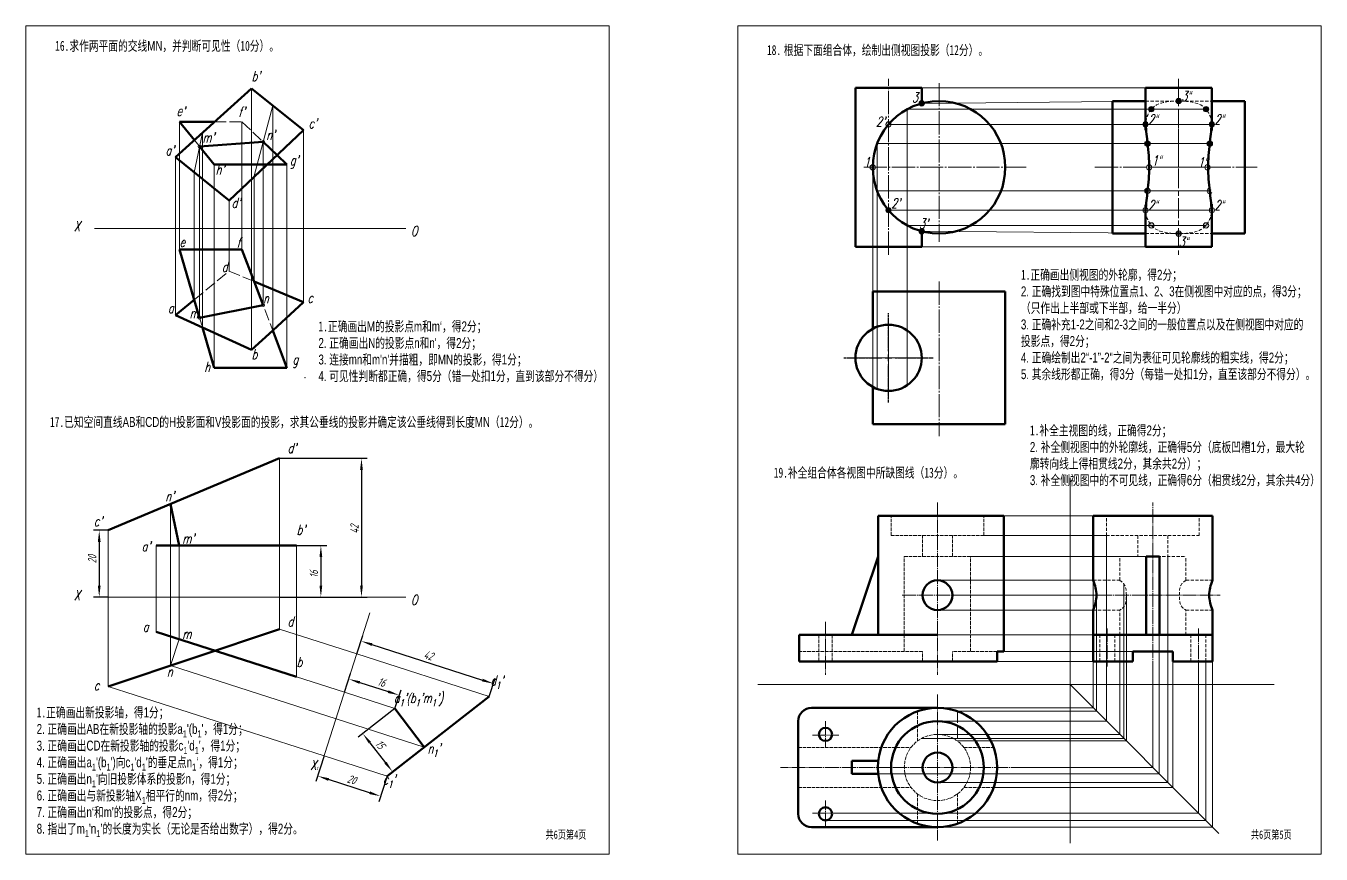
# Model space of a CAD drawing. Header units: millimetres. Extents: x 17497 to 18907, y 3200 to 3601.
# Drawn here: x 18145.1 to 18535.9, y 3332.3 to 3582.3 of the extents above; entities that cross this region are included whole.
import ezdxf

# ---------------------------------------------------------------- set-up
doc = ezdxf.new("R2010")
doc.units = ezdxf.units.MM
doc.header["$PDSIZE"] = -1
for name, pattern in [('ACISOTGL', [3, 2, -1]), ('AM_ISO08W050', [18, 12, -1.5, 3, -1.5]), ('CENTER', [17, 14, -1, 1, -1]), ('CENTER2', [1.125, 0.75, -0.125, 0.125, -0.125]), ('DASHED', [4.5, 3.5, -1]), ('HIDDEN2', [4.7625, 3.175, -1.5875])]:
    doc.linetypes.add(name, pattern=pattern)
for name, color, linetype, lineweight in [('中心线', 1, 'CENTER', 20), ('文字', 5, 'Continuous', 30), ('文字题目', 7, 'Continuous', 30), ('答案', 1, 'Continuous', 20), ('粗实线', 7, 'Continuous', 50), ('细实线', 5, 'Continuous', 20), ('虚线', 4, 'DASHED', 20), ('题目投影线', 4, 'Continuous', 18)]:
    doc.layers.add(name, color=color, linetype=linetype, lineweight=lineweight)
doc.styles.add('Romas', font='romans.shx', dxfattribs={"width": 0.7, "oblique": 15})
doc.styles.add('中文', font='', dxfattribs={"width": 0.7})
doc.styles.add('仿宋体', font='simfang.ttf', dxfattribs={"width": 0.7})
doc.styles.add('数字', font='isocp.shx', dxfattribs={"width": 0.8, "oblique": 15, "bigfont": 'bigfont.shx'})
doc.styles.get('中文').set_extended_font_data('SimSun')
doc.dimstyles.new('GB-25', dxfattribs={"dimtxt": 2.5, "dimasz": 3.5, "dimexe": 1.75, "dimexo": 0, "dimgap": 0.875, "dimtad": 1, "dimdec": 0, "dimdsep": 46, "dimtxsty": '数字', "dimblk": 'Arrow', "dimcen": 3.5, "dimadec": 0, "dimazin": 0, "dimtfac": 0.7, "dimtdec": 0, "dimtmove": 0, "dimatfit": 0, "dimldrblk": 'Arrow', "dimfxl": 1.75, "dimtzin": 0, "dimarcsym": 0})
pattern_1 = [(0, (0, 0), (0, 6.985), [5.08, -1.905]), (90, (0, 0), (-6.985, 4e-16), [5.08, -1.905])]

# ---------------------------------------------------------------- blocks, each defined once
blk = doc.blocks.new('*U19')
at = {"color": 0, "linetype": 'CENTER2', "transparency": 16777216}
for p, q in [((0, 2), (0, 13.5)), ((-13.5, 0), (-2, 0)), ((2, 0), (13.5, 0)), ((0, -13.5), (0, -2))]:
    blk.add_line(p, q, dxfattribs=at)
at = {"color": 0, "linetype": 'Continuous', "transparency": 16777216}
for p, q in [((-1, 0), (1, 0)), ((0, -1), (0, 1))]:
    blk.add_line(p, q, dxfattribs=at)
blk = doc.blocks.new('Arrow')
blk.add_lwpolyline([(0, 0, 0, 0.238, 0), (-1, 0, 0.238, 0.238, 0)], format="xyseb")
blk = doc.blocks.new('*D24')
at = {"layer": 'Defpoints', "color": 0, "transparency": 16777216}
for p in [(18221.64, 3451.78), (18221.64, 3409.81), (18246.33, 3409.81)]:
    blk.add_point(p, dxfattribs=at)
at = {"layer": '答案', "color": 0, "lineweight": -2, "transparency": 16777216}
for p, q in [((18221.64, 3451.78), (18248.08, 3451.78)), ((18246.33, 3448.28), (18246.33, 3413.31)), ((18221.64, 3409.81), (18248.08, 3409.81))]:
    blk.add_line(p, q, dxfattribs=at)
at = {"layer": '答案', "color": 0, "lineweight": -2, "transparency": 16777216, "xscale": 3.5, "yscale": 3.5, "zscale": 3.5}
for p, rotation in [((18246.33, 3451.78), 90), ((18246.33, 3409.81), 270)]:
    blk.add_blockref('Arrow', p, dxfattribs=dict(at, rotation=rotation))
at = {"layer": '答案', "color": 0, "transparency": 16777216, "insert": (18244.2, 3430.39), "char_height": 2.5, "attachment_point": 5, "rotation": 90, "style": '数字'}
blk.add_mtext('42', dxfattribs=at)
blk = doc.blocks.new('*D25')
at = {"layer": 'Defpoints', "color": 0, "transparency": 16777216}
for p in [(18169.86, 3430.05), (18167.19, 3409.81), (18169.86, 3409.81)]:
    blk.add_point(p, dxfattribs=at)
at = {"layer": '答案', "color": 0, "lineweight": -2, "transparency": 16777216}
for p, q in [((18169.86, 3430.05), (18165.44, 3430.05)), ((18167.19, 3426.55), (18167.19, 3413.31)), ((18169.86, 3409.81), (18165.44, 3409.81))]:
    blk.add_line(p, q, dxfattribs=at)
at = {"layer": '答案', "color": 0, "lineweight": -2, "transparency": 16777216, "xscale": 3.5, "yscale": 3.5, "zscale": 3.5}
for p, rotation in [((18167.19, 3430.05), 90), ((18167.19, 3409.81), 270)]:
    blk.add_blockref('Arrow', p, dxfattribs=dict(at, rotation=rotation))
at = {"layer": '答案', "color": 0, "transparency": 16777216, "insert": (18165.07, 3421.34), "char_height": 2.5, "attachment_point": 5, "rotation": 90, "style": '数字'}
blk.add_mtext('20', dxfattribs=at)
blk = doc.blocks.new('*D26')
at = {"layer": 'Defpoints', "color": 0, "transparency": 16777216}
for p in [(18235.03, 3361.96), (18233.08, 3355.88), (18254.07, 3355.84)]:
    blk.add_point(p, dxfattribs=at)
at = {"layer": '答案', "color": 0, "lineweight": -2, "transparency": 16777216}
for p, q in [((18235.03, 3361.96), (18232.55, 3354.22)), ((18248.79, 3350.83), (18236.41, 3354.81)), ((18254.07, 3355.84), (18251.59, 3348.1))]:
    blk.add_line(p, q, dxfattribs=at)
at = {"layer": '答案', "color": 0, "lineweight": -2, "transparency": 16777216, "xscale": 3.5, "yscale": 3.5, "zscale": 3.5}
for p, rotation in [((18233.08, 3355.88), 162.182020589294), ((18252.12, 3349.76), 342.182020589294)]:
    blk.add_blockref('Arrow', p, dxfattribs=dict(at, rotation=rotation))
at = {"layer": '答案', "color": 0, "transparency": 16777216, "insert": (18243.4, 3354.8), "char_height": 2.5, "attachment_point": 5, "rotation": 342.182, "style": '数字'}
blk.add_mtext('20', dxfattribs=at)
blk = doc.blocks.new('*D27')
at = {"layer": 'Defpoints', "color": 0, "transparency": 16777216}
for p in [(18244.92, 3392.7), (18286.16, 3383.76), (18284.9, 3379.85)]:
    blk.add_point(p, dxfattribs=at)
at = {"layer": '答案', "color": 0, "lineweight": -2, "transparency": 16777216}
for p, q in [((18244.92, 3392.7), (18246.71, 3398.28)), ((18249.5, 3395.54), (18282.83, 3384.83)), ((18284.9, 3379.85), (18286.69, 3385.42))]:
    blk.add_line(p, q, dxfattribs=at)
at = {"layer": '答案', "color": 0, "lineweight": -2, "transparency": 16777216, "xscale": 3.5, "yscale": 3.5, "zscale": 3.5}
for p, rotation in [((18246.17, 3396.61), 162.1820205892963), ((18286.16, 3383.76), 342.1820205892963)]:
    blk.add_blockref('Arrow', p, dxfattribs=dict(at, rotation=rotation))
at = {"layer": '答案', "color": 0, "transparency": 16777216, "insert": (18266.57, 3392.29), "char_height": 2.5, "attachment_point": 5, "rotation": 342.182, "style": '数字'}
blk.add_mtext('42', dxfattribs=at)
blk = doc.blocks.new('*D28')
at = {"layer": 'Defpoints', "color": 0, "transparency": 16777216}
for p in [(18226.77, 3425.49), (18226.77, 3409.85), (18234.08, 3409.85)]:
    blk.add_point(p, dxfattribs=at)
at = {"layer": '答案', "color": 0, "lineweight": -2, "transparency": 16777216}
for p, q in [((18226.77, 3425.49), (18235.83, 3425.49)), ((18234.08, 3421.99), (18234.08, 3413.35)), ((18226.77, 3409.85), (18235.83, 3409.85))]:
    blk.add_line(p, q, dxfattribs=at)
at = {"layer": '答案', "color": 0, "lineweight": -2, "transparency": 16777216, "xscale": 3.5, "yscale": 3.5, "zscale": 3.5}
for p, rotation in [((18234.08, 3425.49), 90), ((18234.08, 3409.85), 270)]:
    blk.add_blockref('Arrow', p, dxfattribs=dict(at, rotation=rotation))
at = {"layer": '答案', "color": 0, "transparency": 16777216, "insert": (18231.95, 3416.82), "char_height": 2.5, "attachment_point": 5, "rotation": 90, "style": '数字'}
blk.add_mtext('16', dxfattribs=at)
blk = doc.blocks.new('*D29')
at = {"layer": 'Defpoints', "color": 0, "transparency": 16777216}
for p in [(18241.2, 3381.15), (18257.72, 3380.26), (18256.44, 3376.25)]:
    blk.add_point(p, dxfattribs=at)
at = {"layer": '答案', "color": 0, "lineweight": -2, "transparency": 16777216}
for p, q in [((18241.2, 3381.15), (18243.02, 3386.82)), ((18245.82, 3384.08), (18254.39, 3381.33)), ((18256.44, 3376.25), (18258.26, 3381.92))]:
    blk.add_line(p, q, dxfattribs=at)
at = {"layer": '答案', "color": 0, "lineweight": -2, "transparency": 16777216, "xscale": 3.5, "yscale": 3.5, "zscale": 3.5}
for p, rotation in [((18242.49, 3385.15), 162.1820205892965), ((18257.72, 3380.26), 342.1820205892965)]:
    blk.add_blockref('Arrow', p, dxfattribs=dict(at, rotation=rotation))
at = {"layer": '答案', "color": 0, "transparency": 16777216, "insert": (18252.44, 3384.19), "char_height": 2.5, "attachment_point": 5, "rotation": 342.182, "style": '数字'}
blk.add_mtext('16', dxfattribs=at)
blk = doc.blocks.new('*D51')
at = {"layer": 'Defpoints', "color": 0, "transparency": 16777216}
for p in [(18256.44, 3376.25), (18265.44, 3364.69), (18255.73, 3357.13)]:
    blk.add_point(p, dxfattribs=at)
at = {"layer": '答案', "color": 0, "lineweight": -2, "transparency": 16777216}
for p, q in [((18256.44, 3376.25), (18245.34, 3367.61)), ((18248.88, 3365.93), (18253.58, 3359.89)), ((18265.44, 3364.69), (18254.35, 3356.05))]:
    blk.add_line(p, q, dxfattribs=at)
at = {"layer": '答案', "color": 0, "lineweight": -2, "transparency": 16777216, "xscale": 3.5, "yscale": 3.5, "zscale": 3.5}
for p, rotation in [((18246.72, 3368.69), 127.9176583464581), ((18255.73, 3357.13), 307.9176583464581)]:
    blk.add_blockref('Arrow', p, dxfattribs=dict(at, rotation=rotation))
at = {"layer": '答案', "color": 0, "transparency": 16777216, "insert": (18251.99, 3365.39), "char_height": 2.5, "attachment_point": 5, "rotation": 307.9177, "style": '数字'}
blk.add_mtext('15', dxfattribs=at)

msp = doc.modelspace()

# ---------------------------------------------------------------- hatches: boundary and pattern name
at = {"layer": '答案'}
h = msp.add_hatch(color=256, dxfattribs=at)
h.dxf.hatch_style = 1
h.paths.add_polyline_path([(18400.65, 3540.41, 0.420084), (18399.83, 3539.61), (18400.63, 3539.61, -0.010001)])
h.paths.add_polyline_path([(18400.65, 3540.41, 0.010001), (18400.63, 3539.61), (18401.43, 3539.61, 0.408367)])
h.paths.add_polyline_path([(18400.63, 3539.61), (18399.83, 3539.61, 0.414214), (18400.63, 3538.81)])
h.paths.add_polyline_path([(18401.43, 3539.61), (18400.63, 3539.61, 0.010001), (18400.65, 3538.81, 0.408367)])
h.paths.add_polyline_path([(18405.39, 3553.36, 0.414214), (18404.59, 3552.56, 0.225306), (18404.88, 3551.94, -0.010001), (18405.39, 3552.56)])
h.paths.add_polyline_path([(18406.19, 3552.56), (18405.39, 3552.56), (18405.39, 3551.76, 0.414214)])
h.paths.add_polyline_path([(18405.39, 3553.36), (18405.39, 3552.56, -0.010001), (18405.92, 3553.16, 0.1831)], flags=17)
h.paths.add_polyline_path([(18405.92, 3553.16, 0.010001), (18405.39, 3552.56), (18406.19, 3552.56, 0.214821)], flags=17)
h.paths.add_polyline_path([(18405.39, 3552.56, 0.010001), (18404.88, 3551.94, 0.172783), (18405.39, 3551.76)])
h.paths.add_polyline_path([(18415.39, 3559.71, 0.414214), (18414.59, 3558.91, 0.071399), (18414.62, 3558.69, -0.010001), (18415.39, 3558.91)], flags=0)
h.paths.add_polyline_path([(18415.39, 3559.71), (18415.39, 3558.91, -0.010001), (18416.17, 3559.11, 0.344114)], flags=16)
h.paths.add_polyline_path([(18420.63, 3563.61), (18415.39, 3563.61), (18405.39, 3563.61), (18405.39, 3553.36, -0.414214), (18406.19, 3552.56), (18411.03, 3552.56), (18411.03, 3557.16), (18420.63, 3557.16)])
h.paths.add_polyline_path([(18416.19, 3558.91, 1), (18414.59, 3558.91, 1)], flags=16)
h.paths.add_polyline_path([(18415.39, 3559.71), (18415.39, 3563.61), (18405.39, 3563.61), (18405.39, 3553.36, -0.1831), (18405.92, 3553.16, -0.131069), (18414.62, 3558.69, -0.071399), (18414.59, 3558.91, -0.414214)], flags=16)
h.paths.add_polyline_path([(18420.63, 3563.61), (18415.39, 3563.61), (18415.39, 3559.71, -0.344114), (18416.17, 3559.11, -0.056336), (18420.63, 3559.61)])
h.paths.add_polyline_path([(18420.63, 3558.97), (18416.19, 3558.92, -0.871257), (18414.62, 3558.69, 0.048893), (18411.03, 3557.16), (18420.63, 3557.16)], flags=17)
h.paths.add_polyline_path([(18411.03, 3557.16, 0.081653), (18405.92, 3553.16, -0.214821), (18406.19, 3552.56), (18411.03, 3552.56)], flags=17)
h.paths.add_polyline_path([(18420.63, 3559.61, 0.056336), (18416.17, 3559.11, -0.058759), (18416.19, 3558.92), (18420.63, 3558.97)])
h = msp.add_hatch(color=256, dxfattribs=at)
h.dxf.hatch_style = 1
h.paths.add_polyline_path([(18416.17, 3559.11, 0.010001), (18415.39, 3558.91), (18416.19, 3558.92, 0.058759)])
h.paths.add_polyline_path([(18416.19, 3558.91, 0.002586), (18416.19, 3558.92), (18415.39, 3558.91, 0.010001), (18414.62, 3558.69, 0.866718)])
h.paths.add_polyline_path([(18415.39, 3559.71, 0.414214), (18414.59, 3558.91, 0.071399), (18414.62, 3558.69, -0.010001), (18415.39, 3558.91)])
h = msp.add_hatch(color=256, dxfattribs=at)
h.dxf.hatch_style = 1
h.paths.add_polyline_path([(18485.49, 3557.16, 1), (18483.89, 3557.16)])
h.paths.add_polyline_path([(18485.49, 3557.16), (18484.69, 3557.16), (18483.89, 3557.16, 1)])
h = msp.add_hatch(color=256, dxfattribs=at)
h.dxf.hatch_style = 1
h.paths.add_polyline_path([(18492.94, 3559.61), (18493.74, 3559.61, 0.414214), (18492.94, 3560.41)])
h.paths.add_polyline_path([(18492.94, 3560.41, 0.414214), (18492.14, 3559.61), (18492.94, 3559.61)])
h.paths.add_polyline_path([(18492.94, 3559.61), (18492.14, 3559.6, 0.411577), (18492.94, 3558.81)])
h.paths.add_polyline_path([(18492.94, 3559.61), (18492.94, 3558.81, 0.414214), (18493.74, 3559.61)])
h = msp.add_hatch(color=256, dxfattribs=at)
h.dxf.hatch_style = 1
h.paths.add_polyline_path([(18500.4, 3557.16), (18501.2, 3557.16), (18502, 3557.16, 1)])
h.paths.add_polyline_path([(18502, 3557.16), (18500.4, 3557.16, 1)])
h = msp.add_hatch(color=256, dxfattribs=at)
h.dxf.hatch_style = 1
h.paths.add_polyline_path([(18482.94, 3552.56), (18482.94, 3553.36, 0.414214), (18482.14, 3552.56)])
h.paths.add_polyline_path([(18482.94, 3552.56), (18482.94, 3551.76, 0.414214), (18483.74, 3552.56)])
h.paths.add_polyline_path([(18482.94, 3552.56), (18483.74, 3552.56, 0.414214), (18482.94, 3553.36)])
h.paths.add_polyline_path([(18482.14, 3552.56, 0.414214), (18482.94, 3551.76), (18482.94, 3552.56)])
h = msp.add_hatch(color=256, dxfattribs=at)
h.dxf.hatch_style = 1
h.paths.add_polyline_path([(18502.94, 3552.56), (18502.94, 3553.36, -0.414214), (18503.74, 3552.56)])
h.paths.add_polyline_path([(18502.94, 3552.56), (18502.94, 3551.76, -0.414214), (18502.14, 3552.56)])
h.paths.add_polyline_path([(18502.94, 3552.56), (18502.14, 3552.56, -0.414214), (18502.94, 3553.36)])
h.paths.add_polyline_path([(18503.74, 3552.56, -0.414214), (18502.94, 3551.76), (18502.94, 3552.56)])
h = msp.add_hatch(color=256, dxfattribs=at)
h.dxf.hatch_style = 1
h.paths.add_polyline_path([(18502.94, 3553.06, -0.414214), (18503.44, 3552.56), (18502.94, 3552.56)])
h.paths.add_polyline_path([(18502.44, 3552.56), (18502.94, 3552.56), (18502.94, 3552.06, -0.414214)])
h.paths.add_polyline_path([(18502.94, 3553.06), (18502.94, 3552.56), (18502.44, 3552.56, -0.414214)])
h.paths.add_polyline_path([(18502.94, 3552.56), (18503.44, 3552.56, -0.414214), (18502.94, 3552.06)])
h = msp.add_hatch(dxfattribs=at)
h.set_pattern_fill('ANGLE', color=256)
h.set_pattern_definition(pattern_1)
h.paths.add_polyline_path([(18197.56, 3546.28, 0.224924), (18197.23, 3546.2), (18197.48, 3545.89)])
h.paths.add_polyline_path([(18197.23, 3546.2, 0.225767), (18197.08, 3545.89, 0.356114), (18197.4, 3545.49), (18197.48, 3545.89)])
h.paths.add_polyline_path([(18197.56, 3546.28), (18197.48, 3545.89), (18197.73, 3545.57, 0.225767), (18197.88, 3545.89, 0.356114)])
h.paths.add_polyline_path([(18197.48, 3545.89), (18197.4, 3545.49, 0.224924), (18197.73, 3545.57)])
h = msp.add_hatch(dxfattribs=at)
h.set_pattern_fill('ANGLE', color=256)
h.set_pattern_definition(pattern_1)
h.paths.add_polyline_path([(18216.37, 3547.55, 0.191523), (18216.26, 3547.28, 0.340412), (18216.56, 3546.89), (18216.66, 3547.28)])
h.paths.add_polyline_path([(18216.76, 3547.67, 0.274669), (18216.37, 3547.55), (18216.66, 3547.28)])
h.paths.add_polyline_path([(18216.76, 3547.67), (18216.66, 3547.28), (18216.95, 3547, 0.191523), (18217.06, 3547.28, 0.340412)])
h.paths.add_polyline_path([(18216.66, 3547.28), (18216.56, 3546.89, 0.274669), (18216.95, 3547)])
h = msp.add_hatch(color=256, dxfattribs=at)
h.dxf.hatch_style = 1
h.paths.add_polyline_path([(18482.94, 3547.26), (18482.94, 3546.23, 0.699192), (18484.36, 3546.75, 0.699192)])
h = msp.add_hatch(color=256, dxfattribs=at)
h.dxf.hatch_style = 1
h.paths.add_polyline_path([(18501.53, 3546.75, 0.699192), (18502.94, 3546.23), (18502.94, 3547.26, 0.699192)])
h = msp.add_hatch(dxfattribs=at)
h.set_pattern_fill('ANGLE', color=256)
h.set_pattern_definition(pattern_1)
h.paths.add_polyline_path([(18484.84, 3539.61, 1), (18483.24, 3539.61)])
h.paths.add_polyline_path([(18483.24, 3539.61, 1), (18484.84, 3539.61), (18484.04, 3539.61)])
h = msp.add_hatch(dxfattribs=at)
h.set_pattern_fill('ANGLE', color=256)
h.set_pattern_definition(pattern_1)
h.paths.add_polyline_path([(18501.63, 3539.61), (18502.43, 3539.61, 1), (18500.83, 3539.61)])
h.paths.add_polyline_path([(18500.83, 3539.61, 1), (18502.43, 3539.61)])
h = msp.add_hatch(dxfattribs=at)
h.set_pattern_fill('ANGLE', color=256)
h.set_pattern_definition(pattern_1)
h.paths.add_polyline_path([(18501.63, 3539.61), (18502.43, 3539.61, -1), (18500.83, 3539.61)])
h.paths.add_polyline_path([(18500.83, 3539.61, -1), (18502.43, 3539.61)])
h = msp.add_hatch(color=256, dxfattribs=at)
h.dxf.hatch_style = 1
h.paths.add_polyline_path([(18482.94, 3532.99), (18482.94, 3531.96, 0.699192), (18484.36, 3532.48, 0.699192)])
h.paths.add_polyline_path([(18482.94, 3527.46, 0.414214), (18482.14, 3526.66, 0.414214), (18482.94, 3525.86)])
h.paths.add_polyline_path([(18482.94, 3527.46), (18482.94, 3525.86, 0.414214), (18483.74, 3526.66, 0.414214)])
h.paths.add_polyline_path([(18483.89, 3522.07, 1), (18485.49, 3522.07, 1)])
h.paths.add_polyline_path([(18492.94, 3520.41, 0.414214), (18492.14, 3519.61), (18492.94, 3519.61)])
h.paths.add_polyline_path([(18492.94, 3520.41), (18492.94, 3519.61), (18493.74, 3519.61, 0.414214)])
h.paths.add_polyline_path([(18492.94, 3519.61), (18492.14, 3519.61, 0.414214), (18492.94, 3518.81)])
h.paths.add_polyline_path([(18493.74, 3519.61), (18492.94, 3519.61), (18492.94, 3518.81, 0.414214)])
h.paths.add_polyline_path([(18502, 3522.07, 1), (18500.4, 3522.07, 1)])
h.paths.add_polyline_path([(18502.94, 3527.46, 0.414214), (18502.14, 3526.66, 0.414214), (18502.94, 3525.86)])
h.paths.add_polyline_path([(18502.94, 3527.46), (18502.94, 3525.86, 0.414214), (18503.74, 3526.66, 0.414214)])
h.paths.add_polyline_path([(18502.94, 3532.99, 0.699192), (18501.53, 3532.48, 0.699192), (18502.94, 3531.96)])
h = msp.add_hatch(color=256, dxfattribs=at)
h.dxf.hatch_style = 1
h.paths.add_polyline_path([(18405.39, 3526.66, -0.010001), (18404.88, 3527.28, 0.225306), (18404.59, 3526.66, 0.414214), (18405.39, 3525.86)])
h.paths.add_polyline_path([(18405.39, 3527.46, 0.172783), (18404.88, 3527.28, 0.010001), (18405.39, 3526.66)])
h.paths.add_polyline_path([(18405.39, 3527.46), (18405.39, 3526.66), (18406.19, 3526.66, 0.414214)])
h.paths.add_polyline_path([(18406.19, 3526.66), (18405.39, 3526.66, 0.010001), (18405.92, 3526.06, 0.214821)])
h.paths.add_polyline_path([(18405.39, 3526.66), (18405.39, 3525.86, 0.1831), (18405.92, 3526.06, -0.010001)])
h = msp.add_hatch(color=256, dxfattribs=at)
h.dxf.hatch_style = 1
h.paths.add_polyline_path([(18415.39, 3520.31, -0.010001), (18414.62, 3520.54, 0.071399), (18414.59, 3520.31, 0.414214), (18415.39, 3519.51)])
h.paths.add_polyline_path([(18416.17, 3520.12, -0.010001), (18415.39, 3520.31), (18415.39, 3519.51, 0.344114)])
h.paths.add_polyline_path([(18414.62, 3520.54, 0.010001), (18415.39, 3520.31), (18416.19, 3520.3, 0.87067)])
h.paths.add_polyline_path([(18416.19, 3520.3), (18415.39, 3520.31, 0.010001), (18416.17, 3520.12, 0.059094)])
h = msp.add_hatch(dxfattribs=at)
h.set_pattern_fill('ANGLE', color=256)
h.set_pattern_definition([(0, (8.0134, 2.616), (0, 6.985), [5.08, -1.905]), (90, (8.0134, 2.616), (-6.985, 4e-16), [5.08, -1.905])])
h.paths.add_polyline_path([(18217.06, 3498.02, 1), (18216.26, 3498.02, 1)])
h = msp.add_hatch(dxfattribs=at)
h.set_pattern_fill('ANGLE', color=256)
h.set_pattern_definition(pattern_1)
h.paths.add_polyline_path([(18217.06, 3498.02, 1), (18216.26, 3498.02, 1)])
h = msp.add_hatch(dxfattribs=at)
h.set_pattern_fill('ANGLE', color=256)
h.set_pattern_definition(pattern_1)
h.paths.add_polyline_path([(18197.88, 3494.14, 1), (18197.08, 3494.14, 1)])

# ---------------------------------------------------------------- linework, layer by layer
at = {"layer": '中心线', "ltscale": 0.5}
for p, q in [((18405.39, 3513.19), (18405.39, 3566.28)), ((18420.63, 3565.03), (18420.63, 3517.13)), ((18397.92, 3539.61), (18446.88, 3539.61)), ((18467.66, 3539.61), (18516.62, 3539.61)), ((18420.63, 3505.14), (18420.63, 3458.47)), ((18405.39, 3493.58), (18405.39, 3470.4)), ((18416.89, 3482.1), (18391.9, 3482.1))]:
    msp.add_line(p, q, dxfattribs=at)
at = {"layer": '中心线', "ltscale": 0.3}
for p, q in [((18420.15, 3438.44), (18420.15, 3386.44)), ((18409.48, 3410.44), (18428.66, 3410.44)), ((18386.37, 3402.44), (18386.37, 3386.44)), ((18420.15, 3380.44), (18420.15, 3336.44)), ((18386.37, 3372.44), (18386.37, 3364.44)), ((18382.44, 3368.18), (18390.34, 3368.18)), ((18446.6, 3358.44), (18372.8, 3358.44)), ((18386.37, 3340.44), (18386.37, 3348.44)), ((18382.44, 3344.69), (18390.34, 3344.69))]:
    msp.add_line(p, q, dxfattribs=at)
at = {"layer": '答案', "linetype": 'AM_ISO08W050', "ltscale": 0.5}
msp.add_line((18492.94, 3566.28), (18492.94, 3513.19), dxfattribs=at)
at = {"layer": '答案'}
for p, q in [((18415.39, 3563.61), (18482.94, 3563.61)), ((18213.96, 3537.05), (18219.56, 3558.26)), ((18219.56, 3490.39), (18219.56, 3558.26)), ((18411.03, 3557.16), (18411.03, 3473.85)), ((18411.03, 3557.16), (18501.2, 3557.16)), ((18415.39, 3558.91), (18482.94, 3559.61)), ((18198.32, 3549.99), (18195.88, 3538.07)), ((18198.32, 3491.26), (18198.32, 3549.99)), ((18405.39, 3552.56), (18502.94, 3552.56)), ((18492.94, 3551.1), (18492.94, 3539.61)), ((18197.48, 3545.89), (18197.48, 3494.14)), ((18216.66, 3547.28), (18216.66, 3498.02)), ((18401.95, 3546.75), (18401.95, 3472.72)), ((18401.95, 3546.75), (18482.94, 3546.75)), ((18483.56, 3546.75), (18502.33, 3546.75)), ((18195.88, 3499.64), (18195.88, 3538.07)), ((18400.63, 3539.61), (18400.63, 3490.9)), ((18501.63, 3539.61), (18484.04, 3539.61)), ((18213.96, 3505.13), (18213.96, 3537.05)), ((18502.33, 3532.48), (18401.95, 3532.48)), ((18405.39, 3526.66), (18502.94, 3526.66)), ((18411.03, 3522.07), (18501.2, 3522.07)), ((18415.39, 3520.31), (18482.94, 3519.7)), ((18492.14, 3519.62), (18492.94, 3519.61)), ((18415.39, 3515.61), (18482.94, 3515.61)), ((18400.63, 3490.9), (18400.63, 3473.31)), ((18221.64, 3451.78), (18221.64, 3409.81)), ((18188.72, 3389.19), (18188.72, 3437.96)), ((18169.86, 3430.05), (18169.86, 3382.9)), ((18184.38, 3425.49), (18184.38, 3399.41)), ((18191.29, 3397.19), (18191.29, 3425.49)), ((18226.77, 3425.49), (18226.77, 3385.79)), ((18221.64, 3409.81), (18221.64, 3400.18)), ((18248.9, 3405.11), (18234.45, 3360.15)), ((18188.72, 3389.19), (18191.29, 3397.19)), ((18221.64, 3400.18), (18244.92, 3392.7)), ((18202.19, 3393.69), (18241.2, 3381.15)), ((18244.92, 3392.7), (18284.9, 3379.85)), ((18265.3, 3364.58), (18188.72, 3389.19)), ((18169.86, 3382.9), (18235.03, 3361.96)), ((18241.2, 3381.15), (18256.44, 3376.25)), ((18235.03, 3361.96), (18254.07, 3355.84))]:
    msp.add_line(p, q, dxfattribs=at)
at = {"layer": '答案', "lineweight": 50}
for p, q in [((18482.94, 3563.61), (18502.94, 3563.61)), ((18482.94, 3550.83), (18482.94, 3563.61)), ((18502.94, 3563.61), (18502.94, 3550.69)), ((18472.94, 3559.61), (18472.94, 3519.61)), ((18482.94, 3559.61), (18472.94, 3559.61)), ((18493.74, 3559.61), (18492.14, 3559.61)), ((18512.94, 3559.61), (18502.94, 3559.61)), ((18512.94, 3519.61), (18512.94, 3559.61)), ((18197.48, 3545.89), (18216.66, 3547.28)), ((18197.48, 3545.89), (18201.87, 3540.49)), ((18216.66, 3547.28), (18220.88, 3543.29)), ((18482.94, 3546.23), (18482.94, 3547.26)), ((18502.94, 3547.26), (18502.94, 3546.23)), ((18201.87, 3540.49), (18217.91, 3540.49)), ((18482.94, 3531.96), (18482.94, 3532.99)), ((18482.94, 3515.61), (18482.94, 3528.3)), ((18502.94, 3528.53), (18502.94, 3515.61)), ((18472.94, 3519.61), (18482.94, 3519.61)), ((18492.14, 3519.61), (18493.74, 3519.61)), ((18502.94, 3519.61), (18512.94, 3519.61)), ((18502.94, 3515.61), (18482.94, 3515.61)), ((18213.96, 3505.13), (18216.66, 3498.02)), ((18195.88, 3499.64), (18197.46, 3494.22)), ((18216.66, 3498.02), (18197.48, 3494.14)), ((18198.32, 3491.26), (18213.17, 3484.47)), ((18213.17, 3484.47), (18219.56, 3490.39)), ((18188.72, 3437.96), (18191.29, 3425.49)), ((18467.15, 3434.44), (18503.15, 3434.44)), ((18467.15, 3434.44), (18467.15, 3414.94)), ((18503.15, 3414.94), (18503.15, 3434.44)), ((18483.1, 3398.44), (18483.1, 3422.17)), ((18483.1, 3422.17), (18487.2, 3422.17)), ((18487.2, 3398.44), (18487.2, 3422.17)), ((18467.15, 3405.94), (18467.15, 3390.44)), ((18503.15, 3390.44), (18503.15, 3405.94)), ((18420.15, 3398.44), (18402.27, 3398.44)), ((18467.15, 3398.44), (18503.15, 3398.44)), ((18479.15, 3390.44), (18479.15, 3393.44)), ((18479.15, 3393.44), (18491.15, 3393.44)), ((18491.15, 3390.44), (18491.15, 3393.44)), ((18467.15, 3390.44), (18479.15, 3390.44)), ((18491.15, 3390.44), (18503.15, 3390.44)), ((18254.07, 3355.84), (18284.9, 3379.85)), ((18256.44, 3376.25), (18265.3, 3364.58))]:
    msp.add_line(p, q, dxfattribs=at)
at = {"layer": '答案', "linetype": 'ACISOTGL', "ltscale": 0.5}
for p, q in [((18482.94, 3559.61), (18502.94, 3559.61)), ((18482.94, 3519.61), (18502.94, 3519.61))]:
    msp.add_line(p, q, dxfattribs=at)
at = {"layer": '答案', "color": 2}
for p, q in [((18460.15, 3445.89), (18460.15, 3335.59)), ((18521.75, 3383.44), (18365.98, 3383.44)), ((18460.15, 3383.44), (18505.04, 3338.55))]:
    msp.add_line(p, q, dxfattribs=at)
at = {"layer": '答案', "linetype": 'CENTER', "ltscale": 0.3}
for p, q in [((18485.15, 3386.44), (18485.15, 3438.44)), ((18463.51, 3410.44), (18505.51, 3410.44)), ((18471.39, 3400.44), (18471.39, 3388.94)), ((18498.9, 3400.44), (18498.9, 3388.94))]:
    msp.add_line(p, q, dxfattribs=at)
at = {"layer": '答案', "color": 4}
for p, q in [((18467.15, 3434.44), (18440.15, 3434.44)), ((18467.15, 3376.44), (18467.15, 3434.44)), ((18467.15, 3434.44), (18503.15, 3434.44)), ((18434.15, 3428.44), (18471.15, 3428.44)), ((18471.15, 3372.44), (18471.15, 3428.44)), ((18430.15, 3422.17), (18483.1, 3422.17)), ((18487.1, 3356.48), (18487.1, 3422.17)), ((18489.65, 3353.94), (18489.65, 3422.17)), ((18420.15, 3414.94), (18467.15, 3414.94)), ((18428.66, 3410.44), (18471.15, 3410.44)), ((18468.18, 3375.41), (18468.18, 3410.44)), ((18477.15, 3366.44), (18477.15, 3410.44)), ((18420.15, 3405.94), (18467.15, 3405.94)), ((18420.15, 3398.44), (18467.15, 3398.44)), ((18475.15, 3368.44), (18475.15, 3398.44)), ((18440.15, 3393.44), (18479.15, 3393.44)), ((18438.15, 3390.44), (18467.15, 3390.44)), ((18491.15, 3352.44), (18491.15, 3390.44)), ((18498.9, 3344.69), (18498.9, 3390.44)), ((18501.15, 3342.44), (18501.15, 3390.44)), ((18503.15, 3390.44), (18503.15, 3340.44)), ((18485.15, 3358.44), (18485.15, 3386.44)), ((18420.15, 3376.44), (18467.15, 3376.44)), ((18426.15, 3375.41), (18468.18, 3375.41)), ((18420.15, 3372.44), (18471.15, 3372.44)), ((18420.15, 3368.44), (18475.15, 3368.44)), ((18426.15, 3366.44), (18477.15, 3366.44)), ((18446.6, 3358.44), (18485.15, 3358.44)), ((18402.25, 3356.48), (18487.1, 3356.48)), ((18420.15, 3353.94), (18489.65, 3353.94)), ((18437.12, 3352.44), (18491.15, 3352.44)), ((18386.37, 3342.44), (18501.15, 3342.44)), ((18390.34, 3344.69), (18498.9, 3344.69)), ((18420.15, 3340.44), (18503.15, 3340.44))]:
    msp.add_line(p, q, dxfattribs=at)
at = {"layer": '答案', "linetype": 'HIDDEN2', "ltscale": 0.3}
for p, q in [((18471.15, 3428.44), (18471.15, 3434.44)), ((18499.15, 3428.44), (18499.15, 3434.44)), ((18471.15, 3428.44), (18499.15, 3428.44)), ((18480.65, 3428.44), (18480.65, 3422.17)), ((18489.65, 3428.44), (18489.65, 3422.17)), ((18475.15, 3422.17), (18495.15, 3422.17)), ((18475.15, 3414.94), (18475.15, 3422.17)), ((18495.15, 3414.94), (18495.15, 3422.17)), ((18467.15, 3414.94), (18475.15, 3414.94)), ((18495.15, 3414.94), (18503.15, 3414.94)), ((18467.15, 3405.94), (18475.15, 3405.94)), ((18475.15, 3398.44), (18475.15, 3405.94)), ((18495.15, 3398.44), (18495.15, 3405.94)), ((18495.15, 3405.94), (18503.15, 3405.94)), ((18469.15, 3390.44), (18469.15, 3398.44)), ((18473.64, 3390.44), (18473.64, 3398.44)), ((18496.66, 3390.44), (18496.66, 3398.44)), ((18501.15, 3390.44), (18501.15, 3398.44))]:
    msp.add_line(p, q, dxfattribs=at)
at = {"layer": '答案', "color": 6}
for p, q in [((18476.38, 3413.94), (18476.38, 3410.44)), ((18476.38, 3406.94), (18476.38, 3410.44)), ((18415.34, 3367.2), (18424.96, 3367.2))]:
    msp.add_line(p, q, dxfattribs=at)
at = {"layer": '答案', "color": 5}
for p, q in [((18476.38, 3367.2), (18476.38, 3406.94)), ((18415.34, 3367.2), (18476.38, 3367.2))]:
    msp.add_line(p, q, dxfattribs=at)
at = {"layer": '答案'}
for centre, radius in [((18415.39, 3558.91), 0.8), ((18484.69, 3557.16), 0.8), ((18492.94, 3559.61), 0.8), ((18501.2, 3557.16), 0.8), ((18405.39, 3552.56), 0.8), ((18482.94, 3552.56), 0.8), ((18502.94, 3552.56), 0.8), ((18197.48, 3545.89), 0.4), ((18216.66, 3547.28), 0.4), ((18483.56, 3546.75), 0.8), ((18502.33, 3546.75), 0.8), ((18400.63, 3539.61), 0.8), ((18484.04, 3539.61), 0.8), ((18484.04, 3539.61), 0.8), ((18501.63, 3539.61), 0.8), ((18501.63, 3539.61), 0.8), ((18405.39, 3526.66), 0.8), ((18482.94, 3526.66), 0.8), ((18502.94, 3526.66), 0.8), ((18484.69, 3522.07), 0.8), ((18501.2, 3522.07), 0.8), ((18415.39, 3520.31), 0.8), ((18492.94, 3519.61), 0.8), ((18216.66, 3498.02), 0.4), ((18197.48, 3494.14), 0.4)]:
    msp.add_circle(centre, radius, dxfattribs=at)
for centre, start, end in [((18483.56, 3532.48), 180, 139.8437), ((18502.33, 3532.48), 99.7154, 319.8437)]:
    msp.add_arc(centre, 0.8, start, end, dxfattribs=at)
at = {"layer": '答案', "linetype": 'ACISOTGL', "ltscale": 0.5}
for points, knots in [([(18483.56, 3532.48), (18483.78, 3534.85), (18484.23, 3539.6), (18483.81, 3546.35), (18482.39, 3552.17), (18484.66, 3559.02), (18492.94, 3559.99), (18501.23, 3559.02), (18503.48, 3552.17), (18502.14, 3546.34), (18501.35, 3539.61), (18501.94, 3534.57), (18502.43, 3531.95), (18502.48, 3531.69)], [0, 0, 0, 0, 7.153296, 14.306591, 20.153227, 25.068446, 33.681282, 42.294119, 47.209337, 53.055974, 60.226747, 67.39752, 68.196219, 68.196219, 68.196219, 68.196219]), ([(18502.98, 3527.46), (18502.98, 3527.19), (18502.89, 3525.26), (18501.23, 3520.21), (18492.94, 3519.23), (18484.67, 3520.21), (18482.98, 3525.27), (18482.91, 3527.19), (18482.91, 3527.46)], [72.457401, 72.457401, 72.457401, 72.457401, 73.244156, 78.159375, 86.772211, 95.385048, 100.300266, 101.087541, 101.087541, 101.087541, 101.087541])]:
    msp.add_open_spline(points, degree=3, knots=knots, dxfattribs=at)
at = {"layer": '答案', "lineweight": 50}
for points in [[(18482.94, 3552.56), (18483.56, 3546.75), (18484.04, 3539.61), (18483.56, 3532.48), (18482.94, 3526.66)], [(18502.94, 3552.56), (18502.33, 3546.75), (18501.84, 3539.61), (18502.33, 3532.48), (18502.94, 3526.66)], [(18467.15, 3414.94), (18468.18, 3410.44), (18467.15, 3405.94)], [(18503.15, 3414.94), (18502.12, 3410.44), (18503.15, 3405.94)]]:
    msp.add_spline(points, degree=3, dxfattribs=at)
at = {"layer": '答案', "linetype": 'AM_ISO08W050', "ltscale": 0.5}
msp.add_open_spline([(18482.94, 3528.3), (18483.04, 3529.71), (18483.87, 3533.42), (18483.98, 3537.22), (18484.04, 3539.61)], degree=3, knots=[101.928307, 101.928307, 101.928307, 101.928307, 106.146902, 113.300198, 113.300198, 113.300198, 113.300198], dxfattribs=at)
at = {"layer": '答案', "linetype": 'HIDDEN2', "ltscale": 0.3}
for points in [[(18475.15, 3414.94), (18476.38, 3413.94), (18477.15, 3410.44), (18476.38, 3406.94), (18475.15, 3405.94)], [(18495.15, 3414.94), (18493.91, 3413.94), (18493.15, 3410.44), (18493.91, 3406.94), (18495.15, 3405.94)]]:
    msp.add_spline(points, degree=3, dxfattribs=at)
at = {"layer": '答案'}
msp.add_point((18229.27, 3476.15), dxfattribs=at)
at = {"layer": '粗实线'}
for p, q in [((18190.21, 3542.65), (18213.17, 3563.43)), ((18213.17, 3563.43), (18228.81, 3550.8)), ((18395.39, 3563.61), (18395.39, 3515.61)), ((18415.39, 3563.61), (18395.39, 3563.61)), ((18415.39, 3558.91), (18415.39, 3563.61)), ((18191.45, 3553.31), (18195.91, 3547.81)), ((18191.45, 3553.31), (18201.99, 3553.31)), ((18206.39, 3529.58), (18228.81, 3550.8)), ((18190.21, 3542.65), (18206.39, 3529.58)), ((18223.85, 3540.49), (18220.88, 3543.29)), ((18217.91, 3540.49), (18223.85, 3540.49)), ((18415.39, 3515.61), (18415.39, 3520.31)), ((18191.45, 3514.81), (18210.27, 3514.81)), ((18191.45, 3514.81), (18195.88, 3499.64)), ((18210.27, 3514.81), (18213.96, 3505.13)), ((18395.39, 3515.61), (18415.39, 3515.61)), ((18228.81, 3498.94), (18213.96, 3505.13)), ((18400.63, 3502.1), (18400.63, 3490.9)), ((18440.63, 3502.1), (18400.63, 3502.1)), ((18440.63, 3462.1), (18440.63, 3502.1)), ((18195.88, 3499.64), (18190.21, 3494.97)), ((18219.56, 3490.39), (18228.81, 3498.94)), ((18190.21, 3494.97), (18198.32, 3491.26)), ((18198.32, 3491.26), (18201.87, 3479.12)), ((18219.56, 3490.39), (18223.85, 3479.12)), ((18201.87, 3479.12), (18223.85, 3479.12)), ((18400.63, 3473.31), (18400.63, 3462.1)), ((18400.63, 3462.1), (18440.63, 3462.1)), ((18169.86, 3430.05), (18221.64, 3451.78)), ((18440.15, 3434.44), (18402.27, 3434.44)), ((18402.27, 3398.44), (18402.27, 3434.44)), ((18440.15, 3393.44), (18440.15, 3434.44)), ((18184.38, 3425.49), (18226.77, 3425.49)), ((18394.36, 3398.44), (18402.22, 3422.17)), ((18169.86, 3382.9), (18221.64, 3400.18)), ((18226.77, 3385.79), (18184.38, 3399.41)), ((18402.27, 3398.44), (18378.37, 3398.44)), ((18378.37, 3398.44), (18378.37, 3390.44)), ((18438.15, 3393.44), (18440.15, 3393.44)), ((18438.15, 3393.44), (18438.15, 3390.44)), ((18378.37, 3390.44), (18438.15, 3390.44)), ((18420.15, 3376.44), (18382.15, 3376.44)), ((18378.15, 3372.44), (18378.15, 3344.44)), ((18394.36, 3360.48), (18394.36, 3356.48)), ((18394.36, 3360.48), (18402.27, 3360.48)), ((18394.36, 3356.48), (18402.25, 3356.48)), ((18382.15, 3340.44), (18420.15, 3340.44))]:
    msp.add_line(p, q, dxfattribs=at)
for centre, radius in [((18420.63, 3539.61), 20), ((18405.39, 3482.1), 10), ((18420.15, 3410.44), 4.5), ((18420.15, 3358.44), 18), ((18386.37, 3368.44), 2), ((18420.15, 3358.44), 14), ((18420.15, 3358.44), 4.5), ((18386.37, 3344.44), 2)]:
    msp.add_circle(centre, radius, dxfattribs=at)
for centre, start, end in [((18382.15, 3372.44), 90, 180), ((18382.15, 3344.44), 180, 270)]:
    msp.add_arc(centre, 4, start, end, dxfattribs=at)
at = {"layer": '细实线'}
for p, q in [((18165.72, 3521.14), (18259.71, 3521.14)), ((18165.72, 3409.81), (18259.71, 3409.81))]:
    msp.add_line(p, q, dxfattribs=at)
for points in [[(18145.06, 3332.29), (18321.06, 3332.29), (18321.06, 3582.29), (18145.06, 3582.29)], [(18359.92, 3332.29), (18535.92, 3332.29), (18535.92, 3582.29), (18359.92, 3582.29)]]:
    msp.add_lwpolyline(points, close=True, dxfattribs=at)
at = {"layer": '虚线'}
for p, q in [((18201.99, 3553.31), (18210.27, 3553.31)), ((18210.27, 3553.31), (18220.88, 3543.29)), ((18195.91, 3547.81), (18201.87, 3540.49)), ((18201.87, 3540.49), (18217.91, 3540.49)), ((18195.88, 3499.64), (18206.39, 3508.29)), ((18206.39, 3508.29), (18213.96, 3505.13)), ((18213.96, 3505.13), (18219.56, 3490.39)), ((18195.88, 3499.64), (18198.32, 3491.26)), ((18198.32, 3491.26), (18213.17, 3484.47)), ((18213.17, 3484.47), (18219.56, 3490.39)), ((18402.22, 3422.17), (18402.27, 3422.17)), ((18426.15, 3375.41), (18426.15, 3366.44))]:
    msp.add_line(p, q, dxfattribs=at)
at = {"layer": '虚线', "ltscale": 0.3}
for p, q in [((18406.15, 3428.44), (18406.15, 3434.44)), ((18434.15, 3428.44), (18434.15, 3434.44)), ((18434.15, 3428.44), (18406.15, 3428.44)), ((18415.65, 3422.17), (18415.65, 3428.44)), ((18424.65, 3422.17), (18424.65, 3428.44)), ((18410.15, 3422.17), (18430.15, 3422.17)), ((18410.15, 3393.44), (18410.15, 3422.17)), ((18430.15, 3393.44), (18430.15, 3422.17)), ((18384.39, 3398.44), (18384.39, 3390.44)), ((18388.35, 3398.44), (18388.35, 3390.44)), ((18415.65, 3393.44), (18378.37, 3393.44)), ((18415.65, 3390.44), (18415.65, 3393.44)), ((18438.15, 3393.44), (18424.65, 3393.44)), ((18424.65, 3390.44), (18424.65, 3393.44)), ((18414.15, 3375.41), (18414.15, 3366.44)), ((18378.15, 3364.44), (18412.15, 3364.44)), ((18428.15, 3364.44), (18437.12, 3364.44)), ((18378.15, 3352.44), (18412.15, 3352.44)), ((18414.15, 3341.47), (18414.15, 3350.44)), ((18426.15, 3341.47), (18426.15, 3350.44)), ((18428.15, 3352.44), (18437.12, 3352.44))]:
    msp.add_line(p, q, dxfattribs=at)
msp.add_circle((18420.15, 3358.44), 10, dxfattribs=at)
at = {"layer": '题目投影线'}
for p, q in [((18213.17, 3563.43), (18213.17, 3484.47)), ((18191.45, 3553.31), (18191.45, 3514.81)), ((18210.27, 3553.31), (18210.27, 3514.81)), ((18228.81, 3550.8), (18228.81, 3498.94)), ((18190.21, 3542.65), (18190.21, 3494.97)), ((18201.87, 3540.49), (18201.87, 3479.12)), ((18223.85, 3540.49), (18223.85, 3479.12)), ((18206.39, 3529.58), (18206.39, 3508.29))]:
    msp.add_line(p, q, dxfattribs=at)

# ---------------------------------------------------------------- block references
at = {"linetype": 'CENTER2'}
msp.add_blockref('*U19', (18405.39, 3482.1), dxfattribs=at)

# ---------------------------------------------------------------- texts
at = {"layer": '文字', "char_height": 3, "attachment_point": 1}
for s, width, gutter_width, heights, insert, style in [('\\pxi-1,l1;16.{\\fArial Unicode MS|b0|i0|c134|p0;求作两平面的交线\\fArial Unicode MS|b0|i0|c0|p0;MN\\fArial Unicode MS|b0|i0|c134|p0;，并判断可见性（}10{\\fArial Unicode MS|b0|i0|c134|p0;分）。 }', 148.0888, 10, [4.43], (18153.89, 3577.78), '仿宋体'), ('18.{\\fArial Unicode MS|b0|i0|c134|p0; 根据下面组合体，绘制出侧视图投影（}12{\\fArial Unicode MS|b0|i0|c134|p0;分）。}', 127.5554, 10, [0], (18368.69, 3576.5), '仿宋体'), ("b'", 4.7773, 15, [0], (18213.17, 3568.62), 'Romas'), ("{\\fArial Unicode MS|b0|i0|c0|p0;e}'", 4.7773, 15, [0], (18190.52, 3558.01), 'Romas'), ("f'", 4.7773, 15, [0], (18209.21, 3557.88), 'Romas'), ("c'", 4.7773, 15, [0], (18230.35, 3554.37), 'Romas'), ("a'", 4.7773, 15, [0], (18187.17, 3546.22), 'Romas'), ("g'", 4.7773, 15, [0], (18224.71, 3543.24), 'Romas'), ("h'", 4.7773, 15, [0], (18202.31, 3540.42), 'Romas'), ("d'", 4.7773, 15, [0], (18207.15, 3530.35), 'Romas'), ('X', 4.4268, 15, [0], (18159.59, 3523.31), 'Romas'), ('O', 37.2283, 15, [0], (18261.24, 3521.84), 'Romas'), ('f', 4.7773, 15, [0], (18208.68, 3518.42), 'Romas'), ('e', 4.7773, 15, [0], (18191.45, 3518.59), 'Romas'), ('d', 4.7773, 15, [0], (18204.2, 3511.05), 'Romas'), ('c', 4.7773, 15, [0], (18230.06, 3501.7), 'Romas'), ('a', 4.7773, 15, [0], (18187.96, 3498.59), 'Romas'), ('b', 4.7773, 15, [0], (18213.17, 3484.69), 'Romas'), ('h', 4.7773, 15, [0], (18198.93, 3480.87), 'Romas'), ('g', 4.7773, 15, [0], (18225.52, 3483.12), 'Romas'), ('17.{\\fArial Unicode MS|b0|i0|c134|p0;已知空间直线AB和CD的H投影面和V投影面的投影，求其公垂线的投影并确定该公垂线得到长度MN（}12{\\fArial Unicode MS|b0|i0|c134|p0;分）。}', 145.6598, 10, [0], (18152.31, 3464.23), '仿宋体'), ("d'", 4.7773, 15, [0], (18224.05, 3456.36), 'Romas'), ('19.{\\fArial Unicode MS|b0|i0|c134|p0;补全组合体各视图中所缺图线（}13{\\fArial Unicode MS|b0|i0|c134|p0;分）。}', 149.5886, 10, [0], (18370.75, 3448.95), '仿宋体'), ("c'", 4.7773, 15, [0], (18165.59, 3434.29), 'Romas'), ("b'", 4.7773, 15, [0], (18226.77, 3431.71), 'Romas'), ("a'", 4.7773, 15, [0], (18180.02, 3426.69), 'Romas'), ('X', 4.4268, 15, [0], (18159.59, 3411.98), 'Romas'), ('O', 37.2283, 15, [0], (18261.24, 3410.51), 'Romas'), ('a', 4.7773, 15, [0], (18180.35, 3402.41), 'Romas'), ('d', 4.7773, 15, [0], (18224.05, 3403.99), 'Romas'), ('b', 4.7773, 15, [0], (18226.77, 3391.79), 'Romas'), ('c', 4.7773, 15, [0], (18165.59, 3384.76), 'Romas')]:
    msp.add_mtext_dynamic_manual_height_columns(s, width=width, gutter_width=gutter_width, heights=heights, dxfattribs=dict(at, insert=insert, style=style))
at = {"layer": '文字题目', "style": '中文', "width": 0.7}
for s, p in [('共6页第4页', (18301.88, 3336.93)), ('共6页第5页', (18514.74, 3336.93))]:
    msp.add_text(s, height=2.5, dxfattribs=at).set_placement(p)
at = {"layer": '答案', "char_height": 3, "attachment_point": 1}
for s, width, heights, insert, style in [("\\A1;3'", 4.7773, [0], (18412.46, 3562.2), 'Romas'), ('\\A1;3{\\fArial Unicode MS|b0|i0|c134|p0;“}', 4.7773, [0], (18493.74, 3562.61), 'Romas'), ("\\A1;2'", 4.7773, [0], (18401.63, 3554.89), 'Romas'), ('\\A1;2{\\fArial Unicode MS|b0|i0|c134|p0;“}', 4.7773, [0], (18483.74, 3555.56), 'Romas'), ('\\A1;2{\\fArial Unicode MS|b0|i0|c134|p0;“}', 4.7773, [0], (18503.74, 3555.56), 'Romas'), ("m'", 4.7773, [0], (18198.35, 3550.11), 'Romas'), ("n'", 4.7773, [0], (18217.61, 3550.92), 'Romas'), ("\\A1;1'", 4.7773, [0], (18397.92, 3542.62), 'Romas'), ('\\A1;1{\\fArial Unicode MS|b0|i0|c134|p0;“}', 4.7773, [0], (18484.84, 3543.18), 'Romas'), ('\\A1;1{\\fArial Unicode MS|b0|i0|c134|p0;“}', 4.7773, [0], (18498.75, 3542.61), 'Romas'), ("\\A1;2'", 4.7773, [0], (18406.19, 3530.23), 'Romas'), ('\\A1;2{\\fArial Unicode MS|b0|i0|c134|p0;“}', 4.7773, [0], (18483.74, 3529.66), 'Romas'), ('\\A1;2{\\fArial Unicode MS|b0|i0|c134|p0;“}', 4.7773, [0], (18503.74, 3529.66), 'Romas'), ("\\A1;3'", 4.7773, [0], (18414.62, 3524.11), 'Romas'), ('\\A1;3{\\fArial Unicode MS|b0|i0|c134|p0;“}', 4.7773, [0], (18492.94, 3518.61), 'Romas'), ('\\A1;1.{\\fArial Unicode MS|b0|i0|c134|p0;正确画出侧视图的外轮廓，得2分；\\P2. 正确找到图中特殊位置点1、2、3在侧视图中对应的点，得3分；（只作出上半部或下半部，给一半分）\\P3. 正确补充1-2之间和2-3之间的一般位置点以及在侧视图中对应的投影点，得2分；\\P4. 正确绘制出2“-1”-2“之间为表征可见轮廓线的粗实线，得2分；\\P5. 其余线形都正确，得3分（每错一处扣1分，直至该部分不得分）。  }', 87.6686, [60.75], (18445.34, 3508.68), '仿宋体'), ('n', 4.7773, [0], (18216.66, 3501.59), 'Romas'), ('m', 4.7773, [0], (18194.45, 3497.1), 'Romas'), ("\\A1;1.{\\fArial Unicode MS|b0|i0|c134|p0;正确画出M的投影点m和m‘，得2分；\\P2. 正确画出N的投影点n和n'，得2分；\\P3. 连接mn和m'n'并描粗，即MN的投影，得1分；\\P4. 可见性判断都正确，得5分（错一处扣1分，直到该部分不得分）}", 157.5074, [60.75], (18233.35, 3493.09), '仿宋体'), ('\\A1;1.{\\fArial Unicode MS|b0|i0|c134|p0;补全主视图的线，正确得2分；\\P2. 补全侧视图中的外轮廓线，正确得5分（底板凹槽1分，最大轮廓转向线上得相贯线2分，其余共2分）；\\P3. 补全侧视图中的不可见线，正确得6分（相贯线2分，其余共4分）  }', 84.6057, [53.77], (18448.05, 3461.68), '仿宋体'), ("\\A1;n'", 4.7773, [0], (18187.18, 3441.86), 'Romas'), ("\\A1;m'", 4.7773, [0], (18192.28, 3429.07), 'Romas'), ('\\A1;m', 4.7773, [0], (18192.28, 3400.24), 'Romas'), ('\\A1;n', 4.7773, [0], (18187.65, 3388.89), 'Romas'), ("\\A1;d{\\H0.7x;\\S^ 1;}'", 4.7773, [0], (18285.26, 3386.18), 'Romas'), ("\\A1;a{\\H0.7x;\\S^ 1;}'{\\fArial Unicode MS|b0|i0|c0|p0;(}b{\\H0.7x;\\S^ 1;}'m{\\H0.7x;\\S^ 1;}')", 4.7773, [0], (18256.13, 3380.92), 'Romas'), ("\\A1;1.{\\fArial Unicode MS|b0|i0|c134|p0;正确画出新投影轴，得1分；\\P2. 正确画出AB在新投影轴的投影\\fArial Unicode MS|b0|i0|c0|p0;a\\H0.7x;\\S^ 1;\\H1.42857x;'(b\\H0.7x;\\S^ 1;\\H1.42857x;'\\fArial Unicode MS|b0|i0|c134|p0;，得1分；\\P3. 正确画出CD在新投影轴的投影c\\fArial Unicode MS|b0|i0|c0|p0;\\H0.7x;\\S^ 1;\\H1.42857x;'\\fArial Unicode MS|b0|i0|c134|p0;d\\fArial Unicode MS|b0|i0|c0|p0;\\H0.7x;\\S^ 1;\\H1.42857x;'\\fArial Unicode MS|b0|i0|c134|p0;，得1分；\\P4. 正确画出\\fArial Unicode MS|b0|i0|c0|p0;a\\H0.7x;\\S^ 1;\\H1.42857x;'(b\\H0.7x;\\S^ 1;\\H1.42857x;')\\fArial Unicode MS|b0|i0|c134|p0;向c\\fArial Unicode MS|b0|i0|c0|p0;\\H0.7x;\\S^ 1;\\H1.42857x;'\\fArial Unicode MS|b0|i0|c134|p0;d\\fArial Unicode MS|b0|i0|c0|p0;\\H0.7x;\\S^ 1;\\H1.42857x;'\\fArial Unicode MS|b0|i0|c134|p0;的垂足点n\\fArial Unicode MS|b0|i0|c0|p0;\\H0.7x;\\S^ 1;\\fArial Unicode MS|b0|i0|c134|p0;\\H1.42857x;‘，得1分；\\P5. 正确画出n\\fArial Unicode MS|b0|i0|c0|p0;\\H0.7x;\\S^ 1;\\H1.42857x;'\\fArial Unicode MS|b0|i0|c134|p0;向旧投影体系的投影n，得1分；\\P6. 正确画出与新投影轴X\\H0.7x;\\S^ 1;\\H1.42857x;相平行的nm，得2分；\\P7. 正确画出n‘和m'的投影点，得2分；\\P8. 指出了\\H1.00001x;m\\fArial Unicode MS|b0|i0|c0|p0;\\H0.7x;\\S^ 1;\\H1.42857x;'\\fArial Unicode MS|b0|i0|c134|p0;n\\fArial Unicode MS|b0|i0|c0|p0;\\H0.7x;\\S^ 1;\\fArial Unicode MS|b0|i0|c134|p0;\\H1.42857x;’的长度为实长（无论是否给出数字），得2分。}", 157.5074, [60.75], (18148.32, 3376.57), '仿宋体'), ("\\A1;n{\\H0.7x;\\S^ 1;}'", 4.7773, [0], (18266.3, 3365.7), 'Romas'), ('X{\\fSimSun|b0|i0|c134|p2;\\H0.33333x;1}', 4.7773, [0], (18230.91, 3360.69), 'Romas'), ("\\A1;c{\\H0.7x;\\S^ 1;}'", 4.7773, [0], (18252.82, 3356.32), 'Romas')]:
    msp.add_mtext_dynamic_manual_height_columns(s, width=width, gutter_width=15, heights=heights, dxfattribs=dict(at, insert=insert, style=style))

# ---------------------------------------------------------------- dimensions: what is measured, and where the dimension line sits
at = {"layer": '答案'}
for base, p1, p2, angle, picture, middle, dimtype in [((18246.33, 3409.81), (18221.64, 3451.78), (18221.64, 3409.81), 90, '*D24', (18246.33, 3430.39), 160), ((18167.19, 3409.81), (18169.86, 3430.05), (18169.86, 3409.81), 90, '*D25', (18167.19, 3421.34), 160), ((18234.08, 3409.85), (18226.77, 3425.49), (18226.77, 3409.85), 90, '*D28', (18234.08, 3416.82), 160), ((18286.16, 3383.76), (18244.92, 3392.7), (18284.9, 3379.85), 342.182, '*D27', (18265.92, 3390.26), 161), ((18257.72, 3380.26), (18241.2, 3381.15), (18256.44, 3376.25), 342.182, '*D29', (18251.79, 3382.16), 161), ((18255.73, 3357.13), (18256.44, 3376.25), (18265.44, 3364.69), 307.9177, '*D51', (18250.31, 3364.08), 161), ((18233.08, 3355.88), (18254.07, 3355.84), (18235.03, 3361.96), 162.182, '*D26', (18242.75, 3352.78), 161)]:
    dim = msp.add_linear_dim(base=base, p1=p1, p2=p2, angle=angle, dimstyle='GB-25', dxfattribs=at)
    dim.commit()
    dim.dimension.update_dxf_attribs({"geometry": picture, "text_midpoint": middle, "dimtype": dimtype})

doc.saveas('drawing.dxf')
